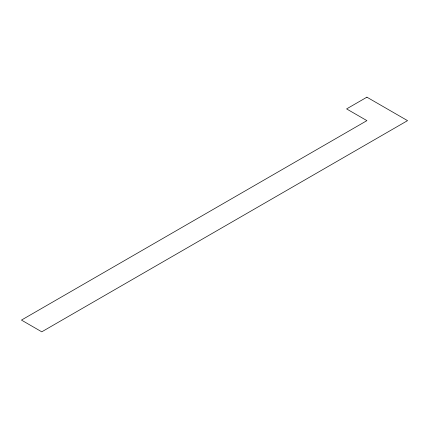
<?xml version="1.0" encoding="UTF-8"?>
<svg xmlns="http://www.w3.org/2000/svg" width="429" height="429" viewBox="0 0 429 429"><rect width="100%" height="100%" fill="white"/><g stroke="black" fill="none" stroke-linecap="round" stroke-linejoin="round"><path stroke-width="0.64" d="M366.908 97.179L346.589 108.912L366.908 120.64L21.45 320.088L41.769 331.821L407.55 120.64L366.908 97.179"/></g></svg>
